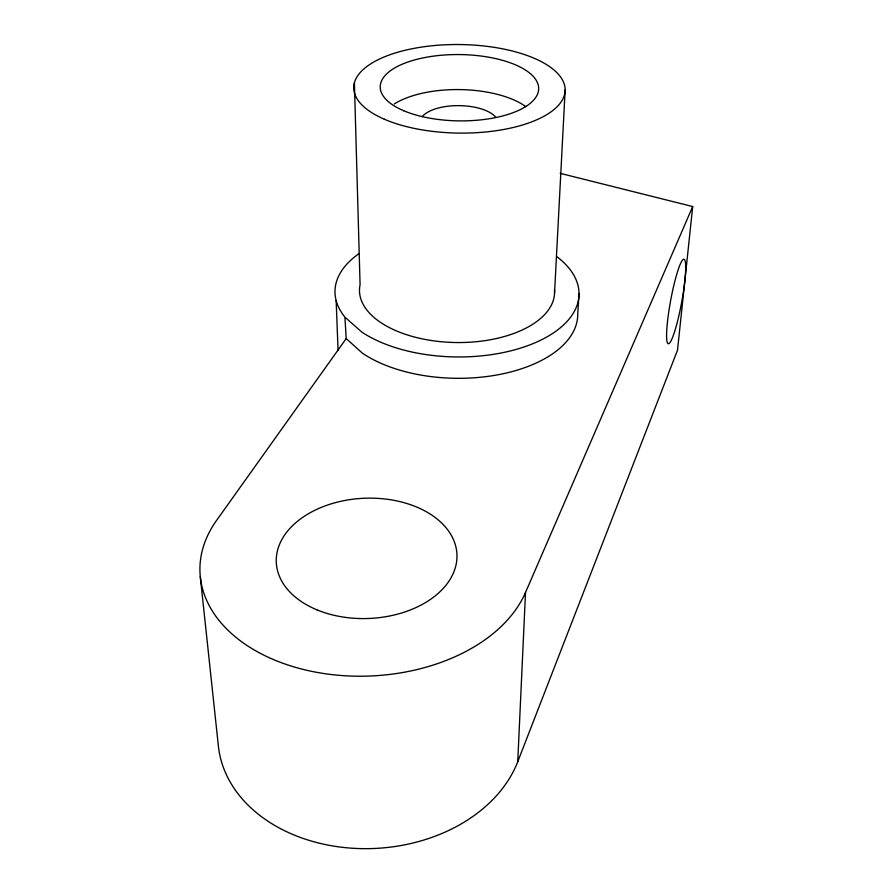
<?xml version="1.0" encoding="UTF-8"?>
<svg xmlns="http://www.w3.org/2000/svg" width="893" height="893" viewBox="0 0 893 893"><rect width="100%" height="100%" fill="white"/><g stroke="black" fill="none" stroke-linecap="round" stroke-linejoin="round"><path stroke-width="1.34" d="M200.3 576.811L218.372 745.923A153.205 115.699 -3.6 0 0 354.878 848.383A153.205 115.699 -3.6 0 0 517.739 761.729L525.519 592.45L692.7 206.551L560.168 173.331M554.575 292.469L565.157 89.936M579.032 293.44L577.749 314.035A120.99 64.999 0.7 0 1 497.234 374.904A120.99 64.999 0.7 0 1 362.502 353.248L346.205 338.581L344.91 317.138A122.028 64.229 0.7 0 1 358.841 253.735M692.7 206.551L677.519 350.179L517.739 761.729M346.205 338.581L216.53 520.485A166.232 110.877 -2.5 0 0 306.321 670.174A166.232 110.877 -2.5 0 0 525.519 592.45M345.479 317.64L361.911 332.151A122.028 64.229 0.7 0 0 530.241 344.731A122.028 64.229 0.7 0 0 557.009 256.782M336.159 300.595L338.067 350.48M354.398 82.748L360.08 284.733A97.549 51.303 0.7 0 0 453.8 342.488A97.549 51.303 0.7 0 0 554.475 289.79M422.255 116.615A39.046 17.079 0.7 0 1 458.857 105.631A39.046 17.079 0.7 0 1 495.704 117.184M394.326 103.968A78.149 34.202 0.7 0 1 525.81 106.658M674.561 331.794A42.964 5.57 -79.5 0 0 685.098 260.834A42.964 5.57 -79.5 0 0 668.757 311.847A42.964 5.57 -79.5 0 0 674.561 331.794M316.87 609.819A90.427 60.155 -2.5 0 0 456.825 559.755A90.427 60.155 -2.5 0 0 326.135 505.538A90.427 60.155 -2.5 0 0 316.87 609.819M384.358 119.238A105.72 44.282 0.7 0 0 561.44 101.456A105.72 44.282 0.7 0 0 432.513 45.722A105.72 44.282 0.7 0 0 384.358 119.238M403.625 110.699A79.243 33.164 0.7 0 0 536.057 96.946A79.243 33.164 0.7 0 0 438.664 55.511A79.243 33.164 0.7 0 0 403.625 110.699"/></g></svg>
